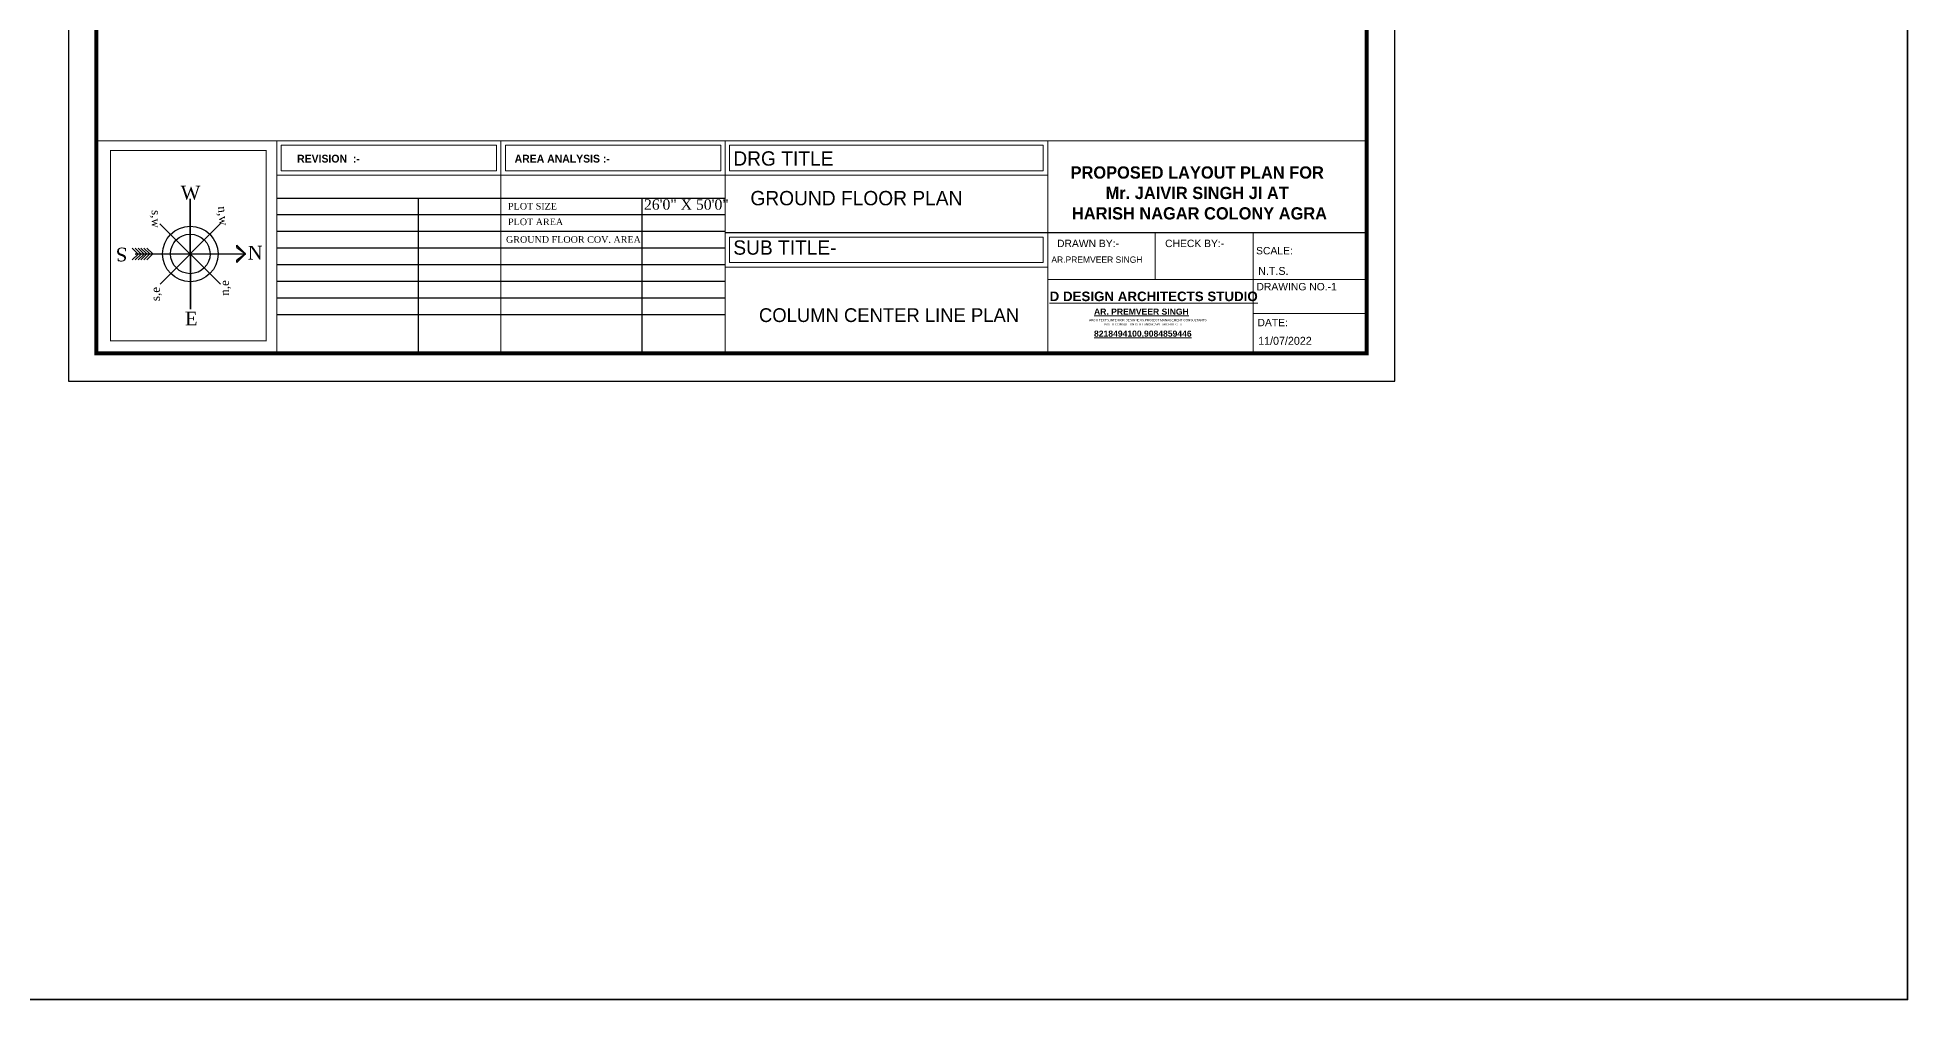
# Model space of a CAD drawing. Header units: millimetres. Extents: x -6808 to 215771, y -89660 to -16303.
# Drawn here: x 109729 to 110678, y -50618 to -50129 of the extents above; entities that cross this region are included whole.
import ezdxf

# ---------------------------------------------------------------- set-up
doc = ezdxf.new("R2010")
doc.units = ezdxf.units.MM
doc.linetypes.add('ACAD_ISO10W100', pattern=[18, 12, -3, 0, -3])
doc.linetypes.add('DASHED', pattern=[0.75, 0.5, -0.25])
doc.layers.get('0').update_dxf_attribs({"color": 8})
for name, color, linetype, lineweight in [('col.center', 5, 'ACAD_ISO10W100', 15), ('FORMAT LAAYER', 250, 'Continuous', 13), ('Projection', 190, 'DASHED', 25), ('wall', 7, 'Continuous', 35)]:
    doc.layers.add(name, color=color, linetype=linetype, lineweight=lineweight)
doc.layers.add('FORMAT', color=7, linetype='Continuous')
doc.styles.add('cdim', font='arial.ttf')
doc.styles.add('HYPERMARTBORA0$0$SANSSERIFBOLD', font='sasb____.pfb', dxfattribs={"height": 0.2})
doc.styles.add('SAJ', font='eurr____.ttf')
doc.styles.get("Standard").update_dxf_attribs({"font": 'times.ttf'})
doc.styles.add('working', font='swissl.ttf')

msp = doc.modelspace()

# ---------------------------------------------------------------- linework, layer by layer
at = {"lineweight": -3}
for p, q in [((109790.781, -50224.002), (109821.59, -50254.736)), ((109790.818, -50254.774), (109821.552, -50223.965))]:
    msp.add_line(p, q, dxfattribs=at)
at = {"ltscale": 0.2}
for major_axis in [(-9.984, 9.959), (-7.106, 7.089)]:
    msp.add_ellipse((109806.185, -50239.369), major_axis=major_axis, ratio=1, start_param=3.9269908, end_param=10.2101761, dxfattribs=at)
at = {"layer": 'FORMAT', "lineweight": 18}
for p, q in [((109963.953, -50181.844), (109963.953, -50199.326)), ((110077.812, -50199.326), (110077.812, -50181.844))]:
    msp.add_line(p, q, dxfattribs=at)
at = {"layer": 'FORMAT', "linetype": 'ByBlock'}
for p, q in [((109850.549, -50210.938), (110077.812, -50210.938)), ((109850.549, -50219.407), (110077.812, -50219.407)), ((109850.549, -50227.876), (110077.812, -50227.876)), ((109850.549, -50236.345), (110077.812, -50236.345)), ((109850.549, -50244.815), (110077.812, -50244.815)), ((109850.549, -50253.284), (110077.812, -50253.284)), ((109850.549, -50261.753), (110077.812, -50261.753)), ((109850.549, -50270.222), (110077.812, -50270.222))]:
    msp.add_line(p, q, dxfattribs=at)
at = {"layer": 'FORMAT'}
for p, q in [((109922.006, -50289.861), (109922.006, -50210.938)), ((110035.637, -50289.861), (110035.637, -50210.938))]:
    msp.add_line(p, q, dxfattribs=at)
at = {"layer": 'FORMAT', "ltscale": 2}
msp.add_line((110077.812, -50228.549), (110403.701, -50228.549), dxfattribs=at)
at = {"layer": 'FORMAT', "lineweight": 13, "ltscale": 20}
for p, q in [((110296.241, -50228.549), (110296.241, -50252.307)), ((110345.946, -50269.649), (110403.701, -50269.649))]:
    msp.add_line(p, q, dxfattribs=at)
at = {"layer": 'FORMAT', "color": 0}
msp.add_lwpolyline([(109744.3, -49347.557), (109744.3, -50304.038), (110417.878, -50304.038), (110417.878, -49347.557)], close=True, dxfattribs=at)
msp.add_lwpolyline([(109744.3, -49347.557), (109744.3, -50304.038), (110417.878, -50304.038), (110417.878, -49347.557)], close=True, dxfattribs=at)
at = {"layer": 'FORMAT', "color": 0, "const_width": 1.975}
msp.add_lwpolyline([(109758.477, -49361.734), (109758.477, -50289.861), (110403.701, -50289.861), (110403.701, -49361.734)], close=True, dxfattribs=at)
msp.add_lwpolyline([(109758.477, -49361.734), (109758.477, -50289.861), (110403.701, -50289.861), (110403.701, -49361.734)], close=True, dxfattribs=at)
at = {"layer": 'FORMAT', "ltscale": 2, "const_width": 0.493}
for points in [[(109850.094, -50181.844), (109850.094, -50289.861), (109758.477, -50289.861), (109758.477, -50181.844), (110403.701, -50181.844)], [(109963.953, -50289.861), (109963.953, -50181.844)], [(110077.812, -50289.861), (110077.812, -50181.844)]]:
    msp.add_lwpolyline(points, dxfattribs=at)
at = {"layer": 'FORMAT', "ltscale": 2, "const_width": 0.53}
msp.add_lwpolyline([(109765.698, -50186.841), (109844.772, -50186.841), (109844.772, -50283.546), (109765.698, -50283.546)], close=True, dxfattribs=at)
at = {"layer": 'FORMAT', "lineweight": 18}
for points in [[(110241.672, -50199.326), (109850.094, -50199.326), (109850.094, -50181.844), (110241.672, -50181.844)], [(110241.672, -50181.844), (110241.672, -50199.326)]]:
    msp.add_lwpolyline(points, dxfattribs=at)
for points in [[(109852.352, -50184.102), (109961.695, -50184.102), (109961.695, -50197.068), (109852.352, -50197.068)], [(109966.211, -50184.102), (110075.554, -50184.102), (110075.554, -50197.068), (109966.211, -50197.068)], [(110080.07, -50184.102), (110239.414, -50184.102), (110239.414, -50197.068), (110080.07, -50197.068)], [(110077.812, -50228.549), (110241.672, -50228.549), (110241.672, -50246.031), (110077.812, -50246.031)], [(110080.07, -50230.807), (110239.414, -50230.807), (110239.414, -50243.773), (110080.07, -50243.773)]]:
    msp.add_lwpolyline(points, close=True, dxfattribs=at)
at = {"layer": 'FORMAT', "const_width": 0.493}
msp.add_lwpolyline([(110241.672, -50289.861), (110241.672, -50181.844)], dxfattribs=at)
at = {"layer": 'FORMAT', "color": 0, "lineweight": 13}
for points in [[(110345.946, -50289.861), (110345.946, -50228.549)], [(110241.672, -50252.307), (110403.701, -50252.307)]]:
    msp.add_lwpolyline(points, dxfattribs=at)
at = {"layer": 'wall', "ltscale": 60}
for p, q in [((109806.219, -50267.434), (109806.151, -50211.304)), ((109779.754, -50239.402), (109776.715, -50236.371)), ((109781.217, -50239.4), (109778.179, -50236.369)), ((109782.68, -50239.398), (109779.642, -50236.367)), ((109784.144, -50239.396), (109781.105, -50236.365)), ((109785.607, -50239.394), (109782.569, -50236.363)), ((109787.071, -50239.393), (109784.032, -50236.362)), ((109834.25, -50239.335), (109829.892, -50234.987)), ((109829.892, -50234.987), (109829.893, -50236.158)), ((109829.893, -50236.158), (109834.25, -50239.335)), ((109779.754, -50239.402), (109776.723, -50242.44)), ((109834.25, -50239.335), (109778.12, -50239.404)), ((109781.217, -50239.4), (109778.186, -50242.438)), ((109782.68, -50239.398), (109779.649, -50242.437)), ((109784.144, -50239.396), (109781.113, -50242.435)), ((109785.607, -50239.394), (109782.576, -50242.433)), ((109787.071, -50239.393), (109784.04, -50242.431)), ((109829.901, -50242.522), (109834.25, -50239.335)), ((109829.902, -50243.693), (109829.901, -50242.522)), ((109834.25, -50239.335), (109829.902, -50243.693))]:
    msp.add_line(p, q, dxfattribs=at)
at = {"layer": 'wall'}
msp.add_lwpolyline([(106206.465, -49186.086), (110678.378, -49186.086), (110678.378, -50618.33), (106206.465, -50618.33)], close=True, dxfattribs=at)

# ---------------------------------------------------------------- texts
for s, height, rotation, p in [('W', 6.977, 0.070059, (109801.347, -50211.72)), ('s,w', 4.4083, 270.070059, (109786.582, -50217.05)), ('n,w', 4.4083, 275.294842, (109820.159, -50215.299)), ('S', 6.977, 180.070059, (109774.218, -50236.183)), ('s,e', 4.4083, 90.070059, (109790.753, -50263.329)), ('n,e', 4.4083, 90.070059, (109825.826, -50260.638)), ('E', 6.977, 0.070059, (109803.451, -50275.663))]:
    msp.add_text(s, height=height, rotation=rotation).set_placement(p)
at = {"layer": 'col.center', "insert": (110095.013, -50266.965), "char_height": 7, "width": 191.13673, "attachment_point": 1, "style": 'SAJ'}
msp.add_mtext('\\A1;{\\fCentury Gothic|b0|i0|c0|p34;COLUMN CENTER LINE PLAN}', dxfattribs=at)
at = {"layer": 'FORMAT', "lineweight": 13, "style": 'working'}
for s, height, p in [('DRAWN BY:-', 3.7545, (110246.386, -50235.887)), (' CHECK BY:-', 3.75454, (110299.817, -50235.887)), ('SCALE:', 3.7545, (110347.475, -50239.579)), ('DRAWING NO.-1', 3.75454, (110347.674, -50257.866)), ('DATE:', 3.7545, (110348.203, -50276.105))]:
    msp.add_text(s, height=height, dxfattribs=at).set_placement(p)
at = {"layer": 'FORMAT', "style": 'cdim'}
for s, insert, char_height, width, attachment_point in [('\\A1;{\\fCentury Gothic|b1|i0|c0|p34;REVISION  :-}', (109860.423, -50188.954), 3.96996, 87.65826, 1), ('\\A1;{\\fCentury Gothic|b1|i0|c0|p34;AREA ANALYSIS :-}', (109970.907, -50188.954), 3.96996, 87.65826, 1), ('\\A1;{\\fDilleniaUPC|b1|i0|c0|p18;PROPOSED LAYOUT PLAN FOR \\PMr. JAIVIR SINGH JI AT \\P HARISH NAGAR COLONY AGRA}', (110317.59, -50208.406), 6.22739, 156.44512, 5)]:
    msp.add_mtext(s, dxfattribs=dict(at, insert=insert, char_height=char_height, width=width, attachment_point=attachment_point))
at = {"layer": 'FORMAT', "ltscale": 2, "attachment_point": 1, "style": 'SAJ'}
for s, insert, char_height, width in [('\\A1;{\\fCentury Gothic|b0|i0|c0|p34;DRG TITLE}', (110081.968, -50187.208), 7.28251, 168.85487), ('\\A1;{\\fCentury Gothic|b0|i0|c0|p34;GROUND FLOOR PLAN}', (110090.65, -50207.357), 7.28251, 168.85487), ('\\A1;{\\fCentury Gothic|b0|i0|c0|p34;SUB TITLE-}', (110081.966, -50232.47), 7.28251, 168.85487), ('\\A1;{\\fShonar Bangla|b0|i0|c0|p34;AR.PREMVEER SINGH}', (110243.512, -50240.653), 3.22634, 164.50663), ('\\A1;{\\fShonar Bangla|b0|i0|c0|p34;N.T.S.}', (110348.544, -50245.976), 4.0639, 105.53429), ('\\A1;{\\fShonar Bangla|b0|i0|c0|p34;11/07/2022}', (110348.544, -50281.484), 4.0639, 105.53429)]:
    msp.add_mtext(s, dxfattribs=dict(at, insert=insert, char_height=char_height, width=width))
at = {"layer": 'FORMAT', "lineweight": 13, "attachment_point": 1, "style": 'working'}
for s, insert, char_height, width in [('\\A1;{\\fBook Antiqua|b0|i0|c0|p18;PLOT SIZE}', (109967.556, -50213.435), 3.38658, 87.65826), ('\\A1;{\\fBook Antiqua|b0|i0|c0|p18;26\'0" X 50\'0"}', (110036.596, -50211.602), 5.279, 136.64151), ('\\A1;{\\fBook Antiqua|b0|i0|c0|p18;PLOT AREA}', (109967.556, -50221.357), 3.38658, 87.65826), ('\\A1;{\\fBook Antiqua|b0|i0|c0|p18;GROUND FLOOR COV. AREA}', (109966.532, -50230.328), 3.38658, 87.65826)]:
    msp.add_mtext(s, dxfattribs=dict(at, insert=insert, char_height=char_height, width=width))
at = {"layer": 'FORMAT LAAYER', "color": 0, "lineweight": 13}
for s, height, style, p in [('%%UD DESIGN ARCHITECTS STUDIO', 4.84709, 'HYPERMARTBORA0$0$SANSSERIFBOLD', (110242.622, -50263.339)), ('ARCHITECTS,INTERIOR DESIGNERS,PROJECT MANAGEMENT CONSULTANTS,', 1.13229, 'working', (110262.667, -50273.543)), ('%%UAR. PREMVEER SINGH', 3.11291, 'HYPERMARTBORA0$0$SANSSERIFBOLD', (110265.172, -50270.255)), ('VASTU CONSULTANTS & LANDSCAPE ARCHITECTS', 1.13229, 'working', (110270.159, -50275.705)), ('%%U8218494100,9084859446', 3.11291, 'HYPERMARTBORA0$0$SANSSERIFBOLD', (110265.172, -50281.43))]:
    msp.add_text(s, height=height, dxfattribs=dict(at, style=style)).set_placement(p)
at = {"layer": 'Projection', "color": 1}
msp.add_text('N', height=6.977, rotation=0.070059, dxfattribs=at).set_placement((109835.315, -50242.23))

doc.saveas('drawing.dxf')
